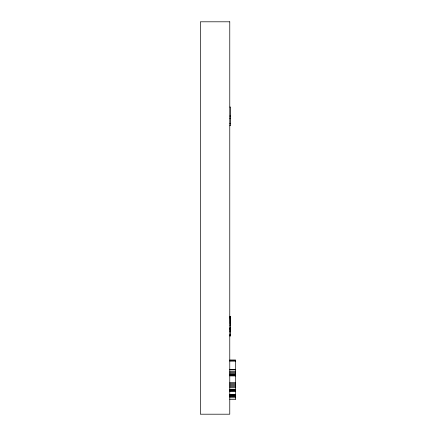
<?xml version="1.0" encoding="UTF-8"?>
<svg xmlns="http://www.w3.org/2000/svg" width="436" height="436" viewBox="0 0 436 436"><rect width="100%" height="100%" fill="white"/><g stroke="black" fill="none" stroke-linecap="round" stroke-linejoin="round"><path stroke-width="0.65" d="M229.772 107.054L230.557 107.054L230.557 125.71L229.772 125.71M229.772 116.036L230.557 116.036M229.772 118.243L230.557 118.243M229.772 123.502L230.557 123.502M229.772 316.689L230.557 316.689M229.772 317.016L230.557 317.016M229.772 317.55L230.557 317.55M229.772 318.269L230.557 318.269M229.772 319.092L230.557 319.092M229.772 320.073L230.557 320.073M229.772 321.147L230.557 321.147M229.772 322.231L230.557 322.231M229.772 323.834L230.557 323.834M229.772 325.158L230.557 325.158M229.772 327.916L230.557 327.916M229.772 328.335L230.557 328.335M229.772 328.946L230.557 328.946M229.772 329.769L230.557 329.769M229.772 330.837L230.557 330.837M229.772 331.736L230.557 331.736M229.772 334.706L230.557 334.706M229.772 335.219L230.557 335.219M229.772 335.524L230.557 335.524M229.772 335.595L230.557 335.595M229.772 335.813L230.557 335.834M229.772 335.911L230.557 335.911L230.557 316.58M229.772 360.087L235.658 360.087L235.658 399.54L229.772 399.54M229.772 360.212L235.658 360.212M229.772 360.588L235.658 360.588M229.772 361.161L235.658 361.161M229.772 369.63L235.658 369.63M229.772 369.881L235.658 369.881M229.772 371.586L235.658 371.586M229.772 372.409L235.658 372.409M229.772 373.303L235.658 373.303M229.772 374.262L235.658 374.262M229.772 374.851L235.658 374.851M229.772 375.369L235.658 375.369M229.772 375.728L235.658 375.728M229.772 375.848L235.658 375.897M229.772 382.688L235.658 382.688M229.772 383.522L235.658 383.522M229.772 384.399L235.658 384.399M229.772 385.604L235.658 385.604M229.772 386.639L235.658 386.639M229.772 387.511L235.658 387.511M229.772 389.223L235.658 389.223M229.772 389.773L235.658 389.773M229.772 390.007L235.658 390.007M229.772 390.073L235.658 390.144M229.772 390.269L235.658 390.269M229.772 390.656L235.658 390.656M229.772 391.032L235.658 391.032M229.772 391.163L235.658 391.163M229.772 394.76L235.658 394.76M229.772 394.869L235.658 394.869M229.772 395.479L235.658 395.479M229.772 396.073L235.658 396.073M229.772 396.755L235.658 396.755M229.772 397.806L235.658 397.806M229.772 21.8L200.342 21.8L200.342 414.2L229.772 414.2L229.772 21.8M235.658 394.962L229.772 394.962L235.658 395.021"/></g></svg>
